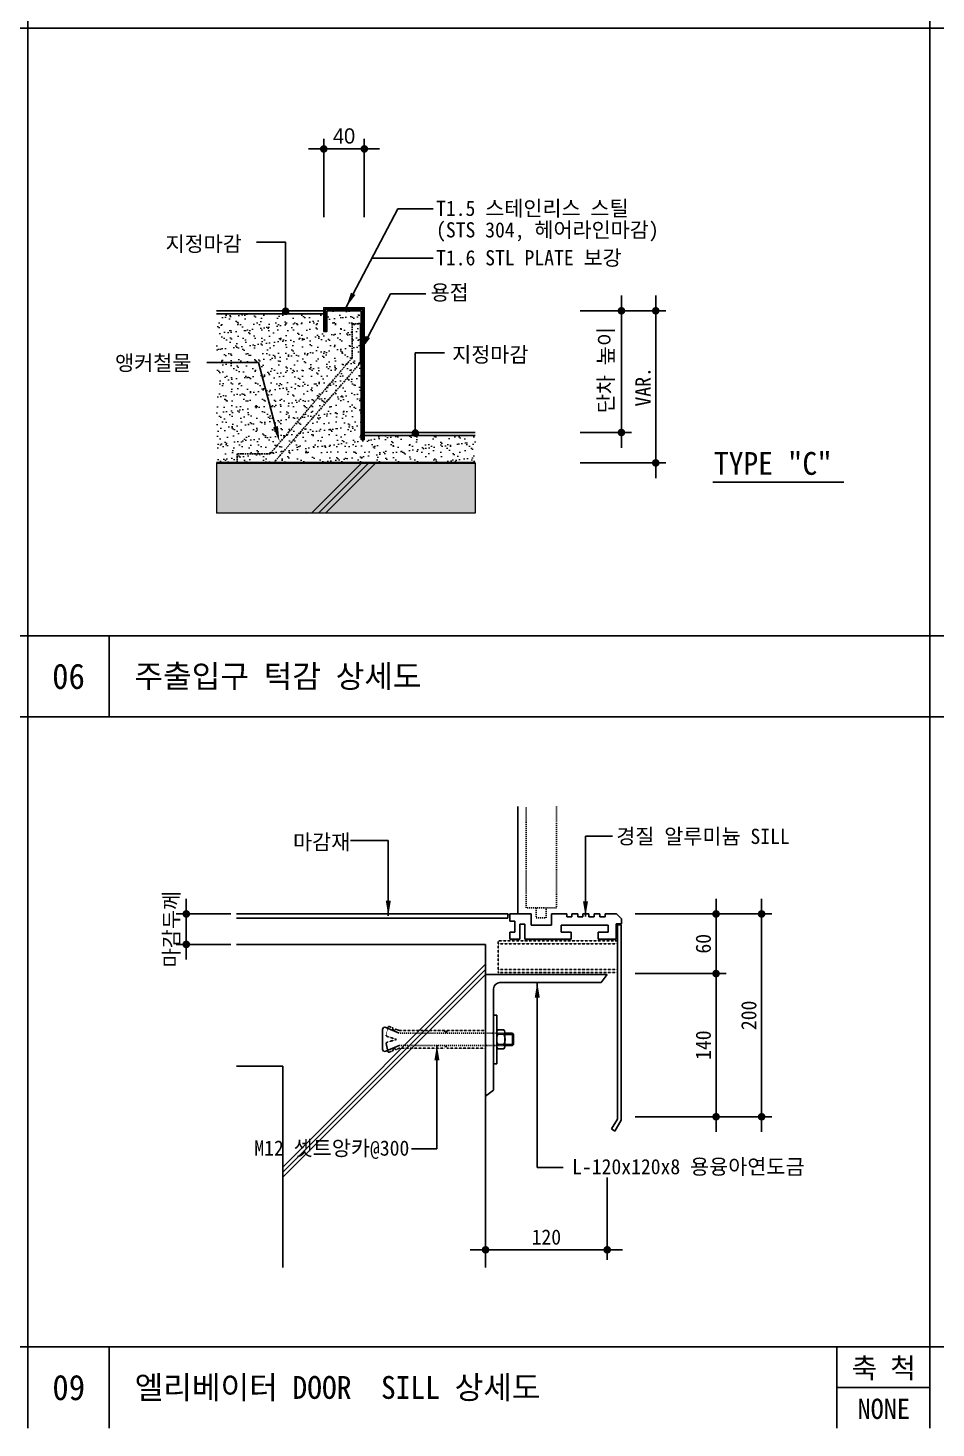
# Model space of a CAD drawing. Header units: millimetres. Extents: x 209 to 75467, y 6568 to 12199.
# Drawn here: x 2139 to 3930, y 6677 to 9438 of the extents above; entities that cross this region are included whole.
import ezdxf
from ezdxf.enums import TextEntityAlignment as Align

# ---------------------------------------------------------------- set-up
doc = ezdxf.new("R2010")
doc.units = ezdxf.units.MM
doc.header["$MEASUREMENT"] = 0
for name, pattern in [('A2', [8, 2, -2, 2, -2]), ('DASH_4', [4, 2, -2]), ('HIDDEN2', [0.1875, 0.125, -0.0625])]:
    doc.linetypes.add(name, pattern=pattern)
doc.layers.get('0').update_dxf_attribs({"linetype": 'CONTINUOUS'})
for name, color, linetype in [('312', 7, 'CONTINUOUS'), ('313', 7, 'CONTINUOUS'), ('314', 7, 'CONTINUOUS'), ('A-XXXX-SOLD', 252, 'CONTINUOUS'), ('AA-XXXX-SDET', 7, 'CONTINUOUS'), ('BASEFASN', 2, 'CONTINUOUS'), ('CA-ANNO-TEXT', 3, 'CONTINUOUS'), ('SYMB', 7, 'CONTINUOUS'), ('TABL', 7, 'CONTINUOUS'), ('TEXT', 7, 'CONTINUOUS')]:
    doc.layers.add(name, color=color, linetype=linetype)
for name, color, linetype, lineweight in [('A-CONC-LIN1', 2, 'CONTINUOUS', 40), ('A-DIMS', 7, 'CONTINUOUS', 25), ('A-MKXS-LEAD', 7, 'CONTINUOUS', 25), ('A-MKXS-TEXT1', 3, 'CONTINUOUS', 25), ('A-MKXX-SYMB', 7, 'CONTINUOUS', 25), ('A-XXXX-FIN3', 4, 'CONTINUOUS', 25), ('A-XXXX-HATC', 8, 'CONTINUOUS', 18), ('A-XXXX-SYMB', 7, 'CONTINUOUS', 25), ('A-XXXX-TABL', 7, 'CONTINUOUS', 25), ('A-XXXX-TXT1', 3, 'CONTINUOUS', 25)]:
    doc.layers.add(name, color=color, linetype=linetype, lineweight=lineweight)
doc.styles.add('HY울릉도L', font='H2GTRE.TTF')
doc.styles.add('돋움', font='')
doc.styles.add('돋움체', font='')
doc.styles.get('돋움').set_extended_font_data('DotumChe')
doc.styles.get('돋움체').set_extended_font_data('DotumChe')
doc.dimstyles.new('CDIM', dxfattribs={"dimtxt": 3, "dimasz": 1.5, "dimexe": 2, "dimexo": 1, "dimgap": 1, "dimtad": 1, "dimdec": 0, "dimrnd": 0.5, "dimzin": 0, "dimdsep": 32, "dimlunit": 6, "dimtxsty": 'HY울릉도L', "dimblk1": '_CIDOT', "dimblk2": '_CIDOT', "dimsah": 1, "dimcen": 5.5, "dimclrd": 2, "dimclre": 2, "dimclrt": 7, "dimadec": 0, "dimazin": 0, "dimtfac": 1, "dimtdec": 0, "dimtix": 1, "dimtmove": 2, "dimatfit": 1, "dimldrblk": '_CIDOT', "dimfxl": 1, "dimtolj": 1, "dimtzin": 0, "dimlwd": -1, "dimarcsym": 0})

# ---------------------------------------------------------------- blocks, each defined once
blk = doc.blocks.new('Arrow-V')
at = {"color": 0}
blk.add_solid([(-3, 0.5), (0, 0), (-3, -0.5)], dxfattribs=at)
blk = doc.blocks.new('_CIDOT')
at = {"color": 0, "linetype": 'ByBlock'}
blk.add_line((2, 0), (-1, 0), dxfattribs=at)
at = {"color": 0, "linetype": 'ByBlock', "const_width": 0.5}
blk.add_lwpolyline([(-0.25, 0, 1), (0.25, 0, 1)], format="xyb", close=True, dxfattribs=at)
blk = doc.blocks.new('*D336')
at = {"layer": 'A-DIMS', "transparency": 16777216}
for p, q in [((2451, 7705.6), (2451, 7720.6)), ((2451, 7690.6), (2451, 7630.6)), ((2451, 7615.6), (2451, 7600.6))]:
    blk.add_line(p, q, dxfattribs=at)
at = {"layer": 'A-DIMS', "lineweight": -2, "transparency": 16777216}
for p, q in [((2538.9, 7690.6), (2431, 7690.6)), ((2538.9, 7630.6), (2431, 7630.6))]:
    blk.add_line(p, q, dxfattribs=at)
at = {"layer": 'A-DIMS', "transparency": 16777216, "xscale": 15, "yscale": 15, "zscale": 15}
for p, rotation in [((2451, 7690.6), 270), ((2451, 7630.6), 90)]:
    blk.add_blockref('_CIDOT', p, dxfattribs=dict(at, rotation=rotation))
at = {"layer": 'A-DIMS', "color": 3, "transparency": 16777216, "insert": (2423, 7660.6), "char_height": 30, "attachment_point": 5, "rotation": 90, "style": '돋움체'}
blk.add_mtext('\\A1;마감두께', dxfattribs=at)
blk = doc.blocks.new('*D347')
at = {"layer": 'A-DIMS', "lineweight": -2, "transparency": 16777216}
for p, q in [((3336.6, 7573), (3516.1, 7573)), ((3336.6, 7290.6), (3516.1, 7290.6))]:
    blk.add_line(p, q, dxfattribs=at)
at = {"layer": 'A-DIMS', "transparency": 16777216}
blk.add_line((3496.1, 7558), (3496.1, 7305.6), dxfattribs=at)
at = {"layer": 'A-DIMS', "transparency": 16777216, "xscale": 15, "yscale": 15, "zscale": 15}
for p, rotation in [((3496.1, 7573), 90), ((3496.1, 7290.6), 270)]:
    blk.add_blockref('_CIDOT', p, dxfattribs=dict(at, rotation=rotation))
at = {"layer": 'A-DIMS', "color": 3, "transparency": 16777216, "insert": (3471, 7431.8), "char_height": 30, "attachment_point": 5, "rotation": 90, "style": '돋움체'}
blk.add_mtext('\\A1;140', dxfattribs=at)
blk = doc.blocks.new('*D348')
at = {"layer": 'A-DIMS', "lineweight": -2, "transparency": 16777216}
for p, q in [((3336.6, 7690.6), (3605.9, 7690.6)), ((3336.6, 7290.6), (3605.9, 7290.6))]:
    blk.add_line(p, q, dxfattribs=at)
at = {"layer": 'A-DIMS', "transparency": 16777216}
blk.add_line((3585.9, 7675.6), (3585.9, 7305.6), dxfattribs=at)
at = {"layer": 'A-DIMS', "transparency": 16777216, "xscale": 15, "yscale": 15, "zscale": 15}
for p, rotation in [((3585.9, 7690.6), 90), ((3585.9, 7290.6), 270)]:
    blk.add_blockref('_CIDOT', p, dxfattribs=dict(at, rotation=rotation))
at = {"layer": 'A-DIMS', "color": 3, "transparency": 16777216, "insert": (3560.8, 7490.6), "char_height": 30, "attachment_point": 5, "rotation": 90, "style": '돋움체'}
blk.add_mtext('\\A1;200', dxfattribs=at)
blk = doc.blocks.new('*D349')
at = {"layer": 'A-DIMS', "lineweight": -2, "transparency": 16777216}
for p, q in [((3336.6, 7690.6), (3516.1, 7690.6)), ((3336.6, 7573), (3516.1, 7573))]:
    blk.add_line(p, q, dxfattribs=at)
at = {"layer": 'A-DIMS', "transparency": 16777216}
blk.add_line((3496.1, 7675.6), (3496.1, 7588), dxfattribs=at)
at = {"layer": 'A-DIMS', "transparency": 16777216, "xscale": 15, "yscale": 15, "zscale": 15}
for p, rotation in [((3496.1, 7690.6), 90), ((3496.1, 7573), 270)]:
    blk.add_blockref('_CIDOT', p, dxfattribs=dict(at, rotation=rotation))
at = {"layer": 'A-DIMS', "color": 3, "transparency": 16777216, "insert": (3471, 7631.8), "char_height": 30, "attachment_point": 5, "rotation": 90, "style": '돋움체'}
blk.add_mtext('\\A1;60', dxfattribs=at)
blk = doc.blocks.new('*D350')
at = {"layer": 'A-DIMS', "lineweight": -2, "transparency": 16777216}
for p, q in [((3041.3, 7170.8), (3041.3, 7008.2)), ((3281.3, 7170.8), (3281.3, 7008.2))]:
    blk.add_line(p, q, dxfattribs=at)
at = {"layer": 'A-DIMS', "transparency": 16777216}
blk.add_line((3266.3, 7028.2), (3056.3, 7028.2), dxfattribs=at)
at = {"layer": 'A-DIMS', "transparency": 16777216, "xscale": 15, "yscale": 15, "zscale": 15, "rotation": 180}
blk.add_blockref('_CIDOT', (3041.3, 7028.2), dxfattribs=at)
at = {"layer": 'A-DIMS', "transparency": 16777216, "xscale": 15, "yscale": 15, "zscale": 15}
blk.add_blockref('_CIDOT', (3281.3, 7028.2), dxfattribs=at)
at = {"layer": 'A-DIMS', "color": 3, "transparency": 16777216, "insert": (3161.3, 7053.2), "char_height": 30, "attachment_point": 5, "style": '돋움체'}
blk.add_mtext('\\A1;120', dxfattribs=at)
blk = doc.blocks.new('*X31')
at = {"color": 0}
for p, q in [((291, 222.5), (292.5, 222.5)), ((291, 221.2), (292.5, 221.2)), ((291, 220), (292.5, 220)), ((291, 218.8), (292.5, 218.8)), ((291, 217.5), (292.5, 217.5)), ((291, 216.2), (292.5, 216.2)), ((291, 215), (292.5, 215)), ((291, 213.8), (292.5, 213.8)), ((291, 212.5), (292.5, 212.5)), ((291, 211.2), (292.5, 211.2)), ((291, 210), (292.5, 210)), ((291, 208.8), (292.5, 208.8)), ((291, 207.5), (292.5, 207.5)), ((291, 206.2), (292.5, 206.2)), ((291, 205), (292.5, 205)), ((291, 203.8), (292.5, 203.8)), ((291, 202.5), (292.5, 202.5)), ((291, 201.2), (292.5, 201.2)), ((291, 200), (292.5, 200)), ((291, 198.8), (292.5, 198.8)), ((291, 197.5), (292.5, 197.5)), ((291, 196.2), (292.5, 196.2)), ((291, 195), (292.5, 195)), ((291, 193.8), (292.5, 193.8)), ((291, 192.5), (292.5, 192.5)), ((291, 191.2), (292.5, 191.2)), ((291, 190), (292.5, 190)), ((291, 188.8), (292.5, 188.8)), ((291, 187.5), (292.5, 187.5)), ((291, 186.2), (292.5, 186.2)), ((291, 185), (292.5, 185))]:
    blk.add_line(p, q, dxfattribs=at)
blk = doc.blocks.new('*D239')
at = {"layer": 'A-DIMS', "lineweight": -2, "transparency": 16777216}
for p, q in [((2722.2, 9064.7), (2722.2, 9219.3)), ((2802.2, 9064.7), (2802.2, 9219.3))]:
    blk.add_line(p, q, dxfattribs=at)
at = {"layer": 'A-DIMS', "transparency": 16777216}
blk.add_line((2737.2, 9199.3), (2787.2, 9199.3), dxfattribs=at)
at = {"layer": 'A-DIMS', "transparency": 16777216, "xscale": 15, "yscale": 15, "zscale": 15, "rotation": 180}
blk.add_blockref('_CIDOT', (2722.2, 9199.3), dxfattribs=at)
at = {"layer": 'A-DIMS', "transparency": 16777216, "xscale": 15, "yscale": 15, "zscale": 15}
blk.add_blockref('_CIDOT', (2802.2, 9199.3), dxfattribs=at)
at = {"layer": 'A-DIMS', "color": 3, "transparency": 16777216, "insert": (2762.2, 9224.7), "char_height": 30, "attachment_point": 5, "style": '돋움체'}
blk.add_mtext('\\A1;{\\f굴림|b0|i0|c129|p49;40}', dxfattribs=at)
blk = doc.blocks.new('*D240')
at = {"layer": 'A-DIMS', "lineweight": -2, "transparency": 16777216}
for p, q in [((3228.2, 8880.1), (3397.1, 8880.1)), ((3228.2, 8580.1), (3397.1, 8580.1))]:
    blk.add_line(p, q, dxfattribs=at)
at = {"layer": 'A-DIMS', "transparency": 16777216}
blk.add_line((3377.1, 8595.1), (3377.1, 8865.1), dxfattribs=at)
at = {"layer": 'A-DIMS', "transparency": 16777216, "xscale": 15, "yscale": 15, "zscale": 15}
for p, rotation in [((3377.1, 8880.1), 90), ((3377.1, 8580.1), 270)]:
    blk.add_blockref('_CIDOT', p, dxfattribs=dict(at, rotation=rotation))
at = {"layer": 'A-DIMS', "color": 3, "transparency": 16777216, "insert": (3352.1, 8730.1), "char_height": 30, "attachment_point": 5, "rotation": 90, "style": '돋움체'}
blk.add_mtext('\\A1;VAR.', dxfattribs=at)
blk = doc.blocks.new('*D241')
at = {"layer": 'A-DIMS', "lineweight": -2, "transparency": 16777216}
for p, q in [((3228.2, 8880.1), (3329.4, 8880.1)), ((3228.2, 8640.1), (3329.4, 8640.1))]:
    blk.add_line(p, q, dxfattribs=at)
at = {"layer": 'A-DIMS', "transparency": 16777216}
blk.add_line((3309.4, 8655.1), (3309.4, 8865.1), dxfattribs=at)
at = {"layer": 'A-DIMS', "transparency": 16777216, "xscale": 15, "yscale": 15, "zscale": 15}
for p, rotation in [((3309.4, 8880.1), 90), ((3309.4, 8640.1), 270)]:
    blk.add_blockref('_CIDOT', p, dxfattribs=dict(at, rotation=rotation))
at = {"layer": 'A-DIMS', "color": 3, "transparency": 16777216, "insert": (3280.1, 8763.1), "char_height": 30, "attachment_point": 5, "rotation": 90, "style": '돋움체'}
blk.add_mtext('\\A1;단차 높이', dxfattribs=at)

msp = doc.modelspace()

# ---------------------------------------------------------------- hatches: boundary and pattern name
at = {"layer": 'A-XXXX-HATC'}
h = msp.add_hatch(dxfattribs=at)
h.set_pattern_fill('AR-SAND', color=256, scale=12, style=0)
h.set_pattern_definition([(37.5, (-224038.093, -2349.6), (-0.7559203, 23.1218852), [0, -18.24, 0, -20.4, 0, -19.5]), (7.5, (-224038.093, -2349.6), (21.2373205, 33.8657528), [0, -9.84, 0, -16.44, 0, -6.3]), (327.5, (-224052.853, -2349.6), (37.3697023, 0.0679086), [0, -6, 0, -21.6, 0, -28.2]), (317.5, (-224052.853, -2349.6), (36.0735193, 10.532107), [0, -3, 0, -14.16, 0, -16.2])])
h.paths.add_polyline_path([(2778, 8787.2), (2778, 8854.1), (2796, 8854.1), (2796, 8879.9), (2728.4, 8879.9), (2728.4, 8839.4), (2725.2, 8839.4), (2722.2, 8839.4), (2722.2, 8874.1), (2510.3, 8874.1), (2510.3, 8580.1), (2551.2, 8580.1), (2551.2, 8598.1), (2616.2, 8598.1)])
h.paths.add_polyline_path([(2796, 8779.3), (2796, 8854.1), (2778, 8854.1), (2778, 8787.2), (2616.2, 8598.1), (2551.2, 8598.1), (2551.2, 8580.1), (2623.3, 8580.1)], flags=17)
h.paths.add_polyline_path([(2796, 8779.3), (2623.3, 8580.1), (3020.9, 8580.1), (3020.9, 8634.1), (2802.2, 8634.1), (2802.2, 8626.1), (2799.2, 8626.1), (2796, 8626.1)])
h.paths.add_polyline_path([(2641.2, 8792.9), (2682.6, 8792.9), (2682.6, 8823), (2641.2, 8823)], flags=24)
at = {"layer": 'A-XXXX-SOLD'}
msp.add_hatch(color=256, dxfattribs=at).paths.add_polyline_path([(3020.9, 8480.8), (2510.3, 8480.8), (2510.3, 8580.1), (3020.9, 8580.1)])

# ---------------------------------------------------------------- linework, layer by layer
at = {"color": 8}
for p, q in [((3063.3, 7491.2), (3057.3, 7491.2)), ((3057.3, 7491.2), (3057.3, 7395.2)), ((3063.3, 7395.2), (3063.3, 7491.2)), ((2838.3, 7422.6), (2838.3, 7463.9)), ((2871, 7455.2), (2844.4, 7466.8)), ((3065.4, 7461.8), (3077.6, 7461.8)), ((3079.6, 7428.8), (3079.6, 7457.7)), ((3094.5, 7455.2), (3079.6, 7455.2)), ((3096.7, 7453.1), (3094.5, 7455.2)), ((3094.5, 7431.2), (3094.5, 7455.2)), ((2871, 7431.2), (2844.4, 7419.7)), ((3065.4, 7453.4), (3077.6, 7453.4)), ((3065.4, 7433), (3077.6, 7433)), ((3096.7, 7453.1), (3079.6, 7453.1)), ((3096.7, 7433.4), (3079.6, 7433.4)), ((3094.5, 7431.2), (3079.6, 7431.2)), ((3096.7, 7433.4), (3094.5, 7431.2)), ((3096.7, 7433.4), (3096.7, 7453.1)), ((3065.4, 7424.6), (3077.6, 7424.6)), ((3063.3, 7395.2), (3057.3, 7395.2))]:
    msp.add_line(p, q, dxfattribs=at)
at = {"color": 8, "linetype": 'HIDDEN2'}
for p, q in [((2845.3, 7451.7), (2848.7, 7466.9)), ((2859.2, 7465.4), (2851.6, 7468.5)), ((2859.2, 7465.4), (2858.3, 7463)), ((2862.8, 7461.2), (2858.3, 7463)), ((2863.7, 7463.6), (2862.8, 7461.2)), ((2871, 7460.7), (2863.7, 7463.6)), ((2960.8, 7460.7), (2871, 7460.7)), ((2960.8, 7460.7), (2960.8, 7457.4)), ((2965.2, 7457.4), (2960.8, 7457.4)), ((3039.3, 7460.7), (2965.2, 7460.7)), ((2965.2, 7460.7), (2965.2, 7457.4)), ((2848.7, 7419.6), (2845.3, 7434.8)), ((2865.4, 7443.2), (2846.8, 7449.2)), ((2865.4, 7443.2), (2846.8, 7437.3)), ((2960.8, 7425.8), (2960.8, 7429.1)), ((2965.2, 7429.1), (2960.8, 7429.1)), ((2965.2, 7425.8), (2965.2, 7429.1)), ((2859.2, 7421.1), (2851.6, 7418)), ((2862.8, 7425.3), (2858.3, 7423.5)), ((2859.2, 7421.1), (2858.3, 7423.5)), ((2863.7, 7422.9), (2862.8, 7425.3)), ((2871, 7425.8), (2863.7, 7422.9)), ((2871, 7425.8), (2960.8, 7425.8)), ((2965.2, 7425.8), (3039.3, 7425.8))]:
    msp.add_line(p, q, dxfattribs=at)
at = {"color": 8, "linetype": 'A2'}
for p, q in [((3082.9, 7455.2), (2871, 7455.2)), ((2871, 7431.2), (3082.9, 7431.2))]:
    msp.add_line(p, q, dxfattribs=at)
at = {"color": 8}
for centre, radius, start, end in [((2842.7, 7462.8), 4.36, 66.5713, 180), ((3089.6, 7443.2), 26.3, 157.1519, 202.8481), ((3053.4, 7443.2), 26.3, 337.1519, 22.8481), ((2842.7, 7423.7), 4.36, 180, 293.4287)]:
    msp.add_arc(centre, radius, start, end, dxfattribs=at)
at = {"color": 8, "linetype": 'HIDDEN2'}
for centre, start, end in [((2850.8, 7466.4), 68.1986, 167.4712), ((2847.4, 7451.3), 167.4712, 252.3499), ((2847.4, 7435.2), 107.6501, 192.5288), ((2850.8, 7420), 192.5288, 291.8014)]:
    msp.add_arc(centre, 2.18, start, end, dxfattribs=at)
at = {"layer": '312', "color": 4, "linetype": 'Continuous'}
for p, q in [((3041.3, 7571.2), (3281.3, 7571.2)), ((3041.3, 7331.2), (3041.3, 7571.2)), ((3281.3, 7571.2), (3269.3, 7555.2)), ((3057.3, 7343.2), (3057.3, 7543.2)), ((3069.3, 7555.2), (3269.3, 7555.2)), ((3041.3, 7331.2), (3057.3, 7343.2))]:
    msp.add_line(p, q, dxfattribs=at)
msp.add_arc((3069.3, 7543.2), 12, 90.0874, 179.9126, dxfattribs=at)
at = {"layer": '313', "color": 7, "linetype": 'Continuous'}
for p, q in [((2549.7, 7690.6), (3085.3, 7690.6)), ((2549.7, 7682.6), (3085.3, 7682.6)), ((3085.3, 7690.6), (3085.3, 7682.6)), ((3089.3, 7690.6), (3131.3, 7690.6)), ((3089.3, 7676.6), (3089.3, 7690.6)), ((3089.3, 7676.6), (3099.1, 7676.6)), ((3099.1, 7676.6), (3099.1, 7654.6)), ((3131.3, 7690.6), (3131.3, 7668.4)), ((3171.3, 7690.6), (3201.7, 7690.6)), ((3171.3, 7668.4), (3171.3, 7690.6)), ((3201.7, 7690.6), (3201.7, 7684.8)), ((3201.7, 7684.8), (3211.7, 7684.8)), ((3211.7, 7690.6), (3223.5, 7690.6)), ((3211.7, 7684.8), (3211.7, 7690.6)), ((3223.5, 7690.6), (3223.5, 7684.8)), ((3223.5, 7684.8), (3233.5, 7684.8)), ((3233.5, 7690.6), (3245.3, 7690.6)), ((3233.5, 7684.8), (3233.5, 7690.6)), ((3245.3, 7690.6), (3245.3, 7684.8)), ((3245.3, 7684.8), (3255.3, 7684.8)), ((3255.3, 7690.6), (3267.1, 7690.6)), ((3255.3, 7684.8), (3255.3, 7690.6)), ((3267.1, 7690.6), (3267.1, 7684.8)), ((3267.1, 7684.8), (3277.1, 7684.8)), ((3277.1, 7690.6), (3299.5, 7690.6)), ((3277.1, 7684.8), (3277.1, 7690.6)), ((3299.5, 7690.6), (3309.3, 7680.8)), ((3309.3, 7680.8), (3309.3, 7671)), ((3099.1, 7654.6), (3089.3, 7654.6)), ((3089.3, 7640.6), (3089.3, 7654.6)), ((3109.1, 7670.6), (3119.1, 7670.6)), ((3109.1, 7640.6), (3109.1, 7670.6)), ((3119.1, 7670.6), (3119.1, 7640.6)), ((3131.3, 7668.4), (3171.3, 7668.4)), ((3190.5, 7668.4), (3283.3, 7668.4)), ((3190.5, 7654.4), (3190.5, 7668.4)), ((3210.3, 7654.4), (3190.5, 7654.4)), ((3210.3, 7654.4), (3210.3, 7640.6)), ((3263.5, 7640.6), (3263.5, 7654.4)), ((3263.5, 7654.4), (3283.3, 7654.4)), ((3283.3, 7654.4), (3283.3, 7668.4)), ((3299.3, 7671), (3299.3, 7640.6)), ((3309.3, 7671), (3299.3, 7671)), ((3309.3, 7669), (3301.3, 7669)), ((3301.3, 7669), (3301.3, 7630.6)), ((3309.1, 7284), (3309.1, 7669)), ((2549.7, 7630.6), (3041.3, 7630.6)), ((3041.3, 7630.6), (3041.3, 6993.4)), ((3109.1, 7640.6), (3089.3, 7640.6)), ((3210.3, 7640.6), (3119.1, 7640.6)), ((3299.3, 7640.6), (3263.5, 7640.6)), ((3301.3, 7630.6), (3301.3, 7286.2)), ((2549.7, 7390.6), (2641.3, 7390.6)), ((2641.3, 6993.4), (2641.3, 7390.6)), ((3301.3, 7286.2), (3289.9, 7266.6)), ((3289.9, 7266.6), (3296.3, 7262.2)), ((3309.1, 7284), (3296.3, 7262.2))]:
    msp.add_line(p, q, dxfattribs=at)
at = {"layer": '314', "color": 7, "linetype": 'Continuous'}
for p, q in [((3105.1, 7690.6), (3105.1, 7902.6)), ((3084.5, 7689.4), (3088.5, 7689.4))]:
    msp.add_line(p, q, dxfattribs=at)
at = {"layer": '314', "color": 7, "linetype": 'DASH_4'}
for p, q in [((3121.3, 7702.6), (3121.3, 7902.6)), ((3181.3, 7902.6), (3181.3, 7702.6)), ((3181.3, 7702.6), (3121.3, 7702.6)), ((3141.1, 7702.6), (3141.1, 7682.8)), ((3141.1, 7682.8), (3161.1, 7682.8)), ((3161.1, 7682.8), (3161.1, 7702.6))]:
    msp.add_line(p, q, dxfattribs=at)
at = {"layer": 'A-CONC-LIN1'}
msp.add_line((3020.9, 8580.1), (2510.3, 8580.1), dxfattribs=at)
at = {"layer": 'A-MKXS-LEAD'}
for p, q in [((2766.2, 8887.1), (2868.3, 9081.5)), ((2868.3, 9081.5), (2938.2, 9081.5)), ((2817.1, 8984), (2938.2, 8984)), ((2795, 8802), (2853.7, 8913.8)), ((2853.7, 8913.8), (2923.6, 8913.8)), ((2491.6, 8778.1), (2593.4, 8778.1)), ((2627, 8651.4), (2593.4, 8778.1)), ((3238.5, 7685.7), (3238.5, 7844.1)), ((3238.5, 7844.1), (3291.6, 7844.1)), ((2849.5, 7835.7), (2774.8, 7835.7)), ((2849.5, 7686.9), (2849.5, 7835.7)), ((3143.3, 7555.2), (3143.3, 7190.7)), ((2945.4, 7431.6), (2945.4, 7227.4)), ((2945.4, 7227.4), (2895.4, 7227.4)), ((3143.3, 7190.7), (3194.4, 7190.7))]:
    msp.add_line(p, q, dxfattribs=at)
for points in [[(2646.9, 8879.1), (2646.9, 9015.2), (2589.6, 9015.2)], [(2902.7, 8640.1), (2902.7, 8796.9), (2960.1, 8796.9)]]:
    msp.add_lwpolyline(points, dxfattribs=at)
for points in [[(2766.2, 8887.1, 10, 10, 0), (2766.2, 8887.1, 0, 10, 0), (2780.2, 8913.7, 10, 10, 0)], [(2795, 8802, 10, 10, 0), (2795, 8802, 0, 10, 0), (2809, 8828.6, 10, 10, 0)]]:
    msp.add_lwpolyline(points, format="xyseb", dxfattribs=at)
at = {"layer": 'A-MKXS-LEAD', "const_width": 7.5}
for points in [[(2643.2, 8879.1, 1), (2650.7, 8879.1, 1)], [(2906.5, 8638.9, -1), (2899, 8638.9, -1)]]:
    msp.add_lwpolyline(points, format="xyb", close=True, dxfattribs=at)
at = {"layer": 'A-MKXS-LEAD'}
msp.add_solid([(2631.9, 8652.7), (2634.7, 8622.4), (2622.2, 8650.1)], dxfattribs=at)
at = {"layer": 'A-MKXX-SYMB'}
msp.add_line((3490, 8542.3), (3748.2, 8542.3), dxfattribs=at)
at = {"layer": 'A-XXXX-FIN3'}
for p, q in [((2722.2, 8880.1), (2510.3, 8880.1)), ((2722.2, 8874.1), (2510.3, 8874.1)), ((3020.9, 8640.1), (2802.2, 8640.1)), ((3020.9, 8634.1), (2802.2, 8634.1))]:
    msp.add_line(p, q, dxfattribs=at)
msp.add_lwpolyline([(2725.2, 8839.4), (2728.4, 8839.4), (2728.4, 8879.9), (2796, 8879.9), (2796, 8626.1), (2799.2, 8626.1), (2799.2, 8883.1), (2725.2, 8883.1), (2725.2, 8839.4), (2722.2, 8839.4), (2722.2, 8886.1), (2802.2, 8886.1), (2802.2, 8626.1), (2799.2, 8626.1)], dxfattribs=at)
at = {"layer": 'A-XXXX-HATC'}
for p, q in [((2510.3, 8580.1), (2510.3, 8480.8)), ((2697.7, 8480.8), (2797, 8580.1)), ((2711.7, 8480.8), (2811, 8580.1)), ((2725.7, 8480.8), (2824.9, 8580.1)), ((3020.9, 8580.1), (3020.9, 8480.8)), ((3020.9, 8480.8), (2510.3, 8480.8))]:
    msp.add_line(p, q, dxfattribs=at)
at = {"layer": 'A-XXXX-SYMB', "linetype": 'HIDDEN2', "ltscale": 25}
msp.add_lwpolyline([(2796, 8854.1), (2778, 8854.1), (2778, 8787.2), (2616.2, 8598.1), (2551.2, 8598.1), (2551.2, 8580.1), (2623.3, 8580.1), (2796, 8779.3)], close=True, dxfattribs=at)
at = {"layer": 'A-XXXX-TABL'}
for p, q in [((3734.6, 6836.8), (3734.6, 6676.8)), ((3734.6, 6756.8), (3917.7, 6756.8))]:
    msp.add_line(p, q, dxfattribs=at)
at = {"layer": 'AA-XXXX-SDET', "linetype": 'HIDDEN2'}
for p, q in [((3066.3, 7637.4), (3066.3, 7575)), ((3300.5, 7637.4), (3066.3, 7637.4)), ((3066.3, 7631.4), (3300.5, 7631.4)), ((3066.3, 7581), (3300.5, 7581)), ((3066.3, 7575), (3300.5, 7575))]:
    msp.add_line(p, q, dxfattribs=at)
at = {"layer": 'AA-XXXX-SDET'}
for p, q in [((2641.3, 7191.3), (3041.3, 7591.3)), ((2641.3, 7181.3), (3041.3, 7581.3)), ((2641.3, 7171.3), (3041.3, 7571.3))]:
    msp.add_line(p, q, dxfattribs=at)
at = {"layer": 'BASEFASN', "color": 8}
for centre, start, end in [((3071.5, 7456.3), 137.6649, 170.3543), ((3071.5, 7459), 189.6457, 222.5519), ((3071.5, 7456.3), 9.6457, 42.3351), ((3071.5, 7459), 317.4481, 350.3543), ((3071.5, 7427.4), 137.4481, 170.3543), ((3071.5, 7430.2), 189.6457, 222.3351), ((3071.5, 7427.4), 9.6457, 42.5519), ((3071.5, 7430.2), 317.6649, 350.3543)]:
    msp.add_arc(centre, 8.28, start, end, dxfattribs=at)
at = {"layer": 'SYMB'}
for p, q in [((209, 8239.3), (7556.5, 8239.3)), ((209, 8079.3), (7556.5, 8079.3))]:
    msp.add_line(p, q, dxfattribs=at)
at = {"layer": 'TABL', "linetype": 'ByBlock'}
for p, q in [((2138.7, 6676.8), (2138.7, 12198.8)), ((3917.7, 6676.8), (3917.7, 12198.8))]:
    msp.add_line(p, q, dxfattribs=at)
at = {"layer": 'TABL'}
for p, q in [((209, 9437.8), (7556.5, 9437.8)), ((209, 6836.8), (7556.5, 6836.8))]:
    msp.add_line(p, q, dxfattribs=at)
for points in [[(2298.7, 8239.3), (2298.7, 8079.3)], [(2299.1, 6836.8), (2299.1, 6676.8)]]:
    msp.add_lwpolyline(points, dxfattribs=at)

# ---------------------------------------------------------------- block references
at = {"layer": 'A-MKXS-LEAD', "xscale": -10, "yscale": 10, "zscale": 10}
for p, rotation in [((2849.5, 7686.9), 90), ((3238.5, 7685.7), 90), ((3143.3, 7555.2), 270), ((2945.4, 7431.6), 270)]:
    msp.add_blockref('Arrow-V', p, dxfattribs=dict(at, rotation=rotation))
at = {"layer": 'A-XXXX-HATC', "xscale": 2, "yscale": 2, "zscale": 2}
msp.add_blockref('*X31', (2211, 8409.1), dxfattribs=at)

# ---------------------------------------------------------------- texts
at = {"layer": 'A-MKXS-TEXT1', "style": '돋움체'}
for s, p in [('T1.5 스테인리스 스틸', (2943.7, 9067.2)), ('(STS 304, 헤어라인마감)', (2943.7, 9024.7)), ('지정마감', (2410, 8997.1)), ('T1.6 STL PLATE 보강', (2943.7, 8969.7)), ('용접', (2932.9, 8901.2)), ('지정마감', (2975.4, 8778.8)), ('앵커철물 ', (2310.4, 8762.3))]:
    msp.add_text(s, height=30, dxfattribs=at).set_placement(p)
for s, p in [('주출입구 턱감 상세도', (2348.7, 8159.3)), ('엘리베이터 DOOR  SILL 상세도', (2349.1, 6756.8))]:
    msp.add_text(s, height=45, dxfattribs=at).set_placement(p, align=Align.MIDDLE_LEFT)
for s, p in [('축 척', (3826.9, 6775)), ('NONE', (3826.9, 6694.6))]:
    msp.add_text(s, height=40, dxfattribs=at).set_placement(p, align=Align.CENTER)
at = {"layer": 'A-XXXX-TXT1', "style": '돋움체'}
msp.add_text('TYPE "C"', height=45, dxfattribs=at).set_placement((3492, 8556.6))
at = {"layer": 'CA-ANNO-TEXT', "style": '돋움체'}
for s, p in [('06', (2218.7, 8159.3)), ('09', (2219.1, 6756.8))]:
    msp.add_text(s, height=50, dxfattribs=at).set_placement(p, align=Align.MIDDLE_CENTER)
at = {"layer": 'TEXT', "style": '돋움'}
for s, p in [('마감재', (2774.5, 7817.4)), ('M12 셋트앙카@300', (2890.9, 7213.9))]:
    msp.add_text(s, height=30, dxfattribs=at).set_placement(p, align=Align.RIGHT)
for s, p in [('경질 알루미늄 SILL', (3299.2, 7828.6)), ('L-120x120x8 용융아연도금', (3212.1, 7177.2))]:
    msp.add_text(s, height=30, dxfattribs=at).set_placement(p)

# ---------------------------------------------------------------- dimensions: what is measured, and where the dimension line sits
at = {"layer": 'A-DIMS'}
for base, p1, p2, angle, text, picture, middle in [((2802.2, 9199.3), (2722.2, 9054.7), (2802.2, 9054.7), 180, '{\\f굴림|b0|i0|c129|p49;40}', '*D239', (2762.2, 9224.7)), ((3377.1, 8880.1), (3218.2, 8580.1), (3218.2, 8880.1), 90, 'VAR.', '*D240', (3352.1, 8730.1)), ((3585.9, 7290.6), (3326.6, 7690.6), (3326.6, 7290.6), 270, '200', '*D348', (3560.8, 7490.6))]:
    dim = msp.add_linear_dim(base=base, p1=p1, p2=p2, angle=angle, text=text, dimstyle='CDIM', override={"dimscale": 10, "dimtxsty": '돋움체', "dimclrd": 256, "dimclre": 256, "dimclrt": 3}, dxfattribs=at)
    dim.commit()
    dim.dimension.update_dxf_attribs({"geometry": picture, "text_midpoint": middle})
dim = msp.add_linear_dim(base=(3309.4, 8880.1), p1=(3218.2, 8640.1), p2=(3218.2, 8880.1), angle=90, text='단차 높이', dimstyle='CDIM', override={"dimscale": 10, "dimtxsty": '돋움체', "dimclrd": 256, "dimclre": 256, "dimclrt": 3}, dxfattribs=at)
dim.commit()
dim.dimension.update_dxf_attribs({"geometry": '*D241', "text_midpoint": (3280.1, 8763.1), "dimtype": 160})
for p1, p2, distance, text, picture, middle in [((2548.9, 7690.6), (2548.9, 7630.6), -97.9, '마감두께', '*D336', (2423, 7660.6)), ((3326.6, 7690.6), (3326.6, 7573), 169.4, '60', '*D349', (3471, 7631.8)), ((3326.6, 7573), (3326.6, 7290.6), 169.4, '140', '*D347', (3471, 7431.8)), ((3281.3, 7180.8), (3041.3, 7180.8), 152.7, '120', '*D350', (3161.3, 7053.2))]:
    dim = msp.add_aligned_dim(p1=p1, p2=p2, distance=distance, text=text, dimstyle='CDIM', override={"dimscale": 10, "dimtxsty": '돋움체', "dimclrd": 256, "dimclre": 256, "dimclrt": 3}, dxfattribs=at)
    dim.commit()
    dim.dimension.update_dxf_attribs({"geometry": picture, "text_midpoint": middle})

doc.saveas('drawing.dxf')
